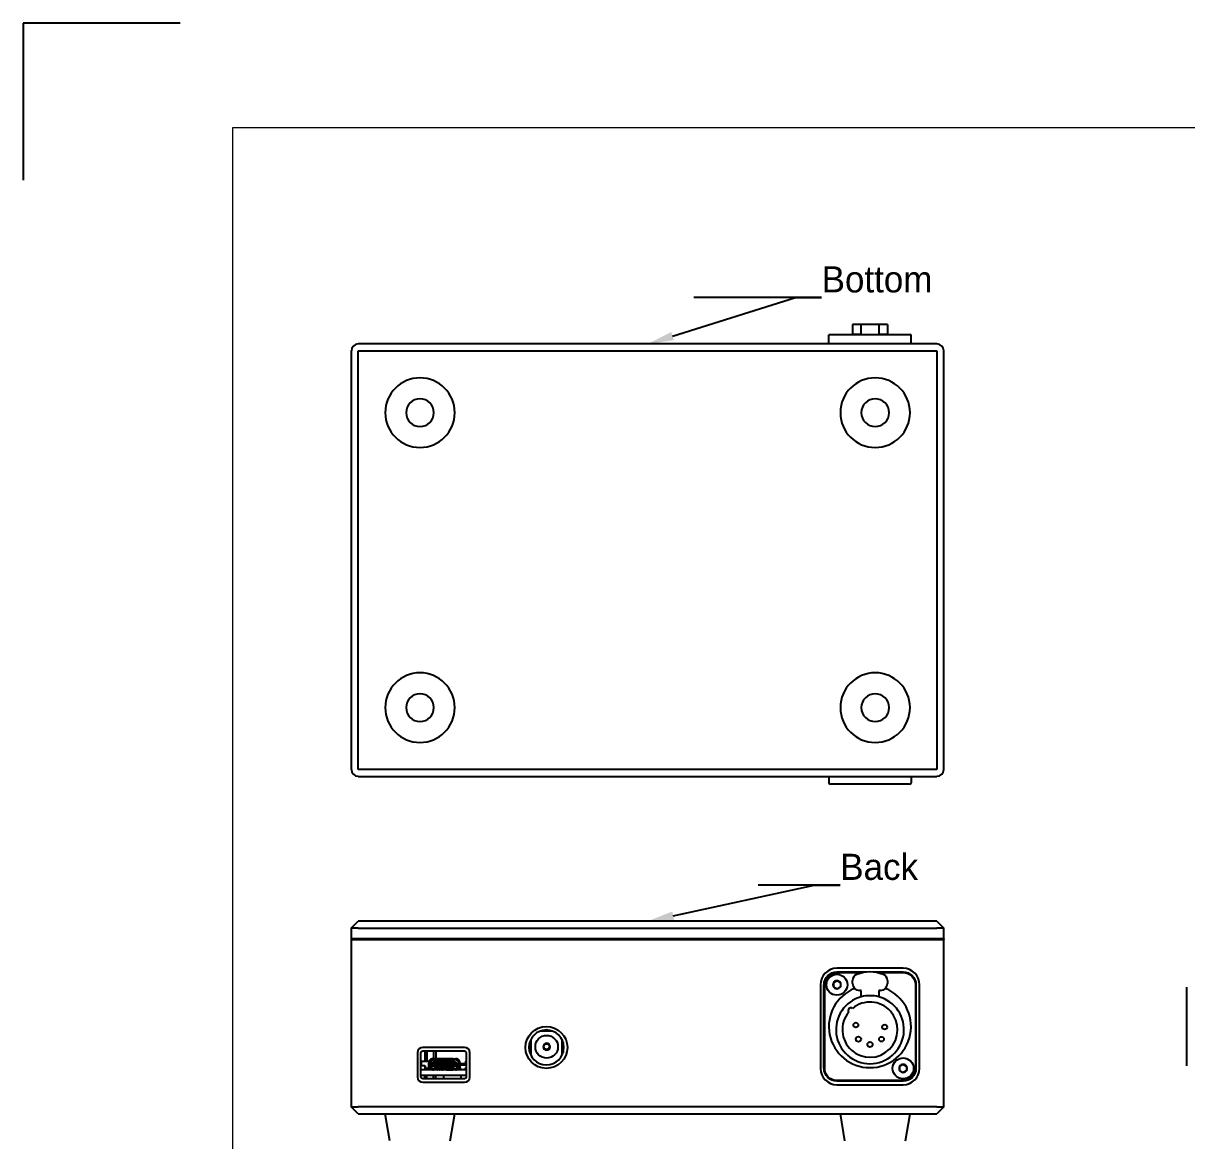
# Model space of a CAD drawing. Header units: millimetres. Extents: x 0 to 297, y 0 to 210.
# Drawn here: x 0 to 111.3, y 103.2 to 210 of the extents above; entities that cross this region are included whole.
import ezdxf
from ezdxf import colors
from ezdxf.entities.mleader import LeaderData, LeaderLine
from ezdxf.math import Vec2, Vec3

# ---------------------------------------------------------------- set-up
doc = ezdxf.new("R2010")
doc.units = ezdxf.units.MM
doc.header["$LTSCALE"] = 0.75
for name, color, linetype, lineweight in [('BORDER', 7, 'Continuous', 13), ('Leaders', 7, 'Continuous', 13), ('Visible', 7, 'Continuous', 25)]:
    doc.layers.add(name, color=color, linetype=linetype, lineweight=lineweight)
doc.styles.get("Standard").update_dxf_attribs({"font": ''})
doc.styles.get('Standard').set_extended_font_data('Inter Variable Text Medium')

# ---------------------------------------------------------------- blocks, each defined once
blk = doc.blocks.new('ISO_A4(L)_SHEET')
at = {"layer": 'BORDER'}
for p, q in [((287, 200), (20, 200)), ((20, 200), (20, 10))]:
    blk.add_line(p, q, dxfattribs=at)
at = {"layer": 'Defpoints'}
for p, q in [((0, 210), (0, 195)), ((15, 210), (0, 210))]:
    blk.add_line(p, q, dxfattribs=at)

msp = doc.modelspace()

# ---------------------------------------------------------------- linework, layer by layer
at = {"layer": 'Visible', "extrusion": (0, 2.967e-13, -1)}
for p, q in [((79.97, 181.2), (79.31, 181.2)), ((79.31, 181.2), (79.31, 180.24)), ((80.14, 181.2), (79.97, 181.2)), ((81.81, 181.2), (80.14, 181.2)), ((80.14, 180.2), (80.14, 181.2)), ((81.81, 181.2), (81.81, 180.2)), ((81.97, 181.2), (81.81, 181.2)), ((82.64, 181.2), (81.97, 181.2)), ((82.64, 181.2), (82.64, 180.24)), ((87.37, 179.34), (32.04, 179.34)), ((84.91, 180.2), (77.04, 180.2)), ((77.04, 179.34), (77.04, 180.2)), ((79.97, 180.24), (79.31, 180.24)), ((80.14, 180.24), (79.97, 180.24)), ((81.97, 180.24), (81.81, 180.24)), ((82.64, 180.24), (81.97, 180.24)), ((84.91, 179.34), (84.91, 180.2)), ((31.37, 178.67), (31.37, 138.67)), ((32.04, 178.67), (87.37, 178.67)), ((32.04, 138.67), (32.04, 178.67)), ((87.37, 178.67), (87.37, 138.67)), ((88.04, 138.67), (88.04, 178.67)), ((87.37, 138.67), (32.04, 138.67)), ((32.04, 138), (87.37, 138)), ((77.04, 138), (77.04, 137.4)), ((84.91, 138), (84.91, 137.4)), ((84.74, 137.24), (77.21, 137.24))]:
    msp.add_line(p, q, dxfattribs=at)
at = {"layer": 'Visible', "extrusion": (0, 1, 0)}
for p, q in [((31.37, 123.48), (32.04, 124.15)), ((87.37, 124.15), (32.04, 124.15)), ((87.37, 124.15), (88.04, 123.48)), ((32.04, 123.48), (31.37, 123.48)), ((31.37, 123.48), (31.37, 122.48)), ((32.04, 122.48), (31.37, 122.48)), ((31.37, 122.48), (31.37, 122.41)), ((31.37, 122.41), (31.37, 106.41)), ((31.37, 122.41), (32.04, 122.41)), ((32.04, 123.48), (87.37, 123.48)), ((87.37, 122.48), (32.04, 122.48)), ((32.04, 122.41), (87.37, 122.41)), ((88.04, 123.48), (87.37, 123.48)), ((88.04, 122.48), (87.37, 122.48)), ((87.37, 122.41), (88.04, 122.41)), ((88.04, 122.48), (88.04, 123.48)), ((88.04, 122.48), (88.04, 122.41)), ((88.04, 106.41), (88.04, 122.41)), ((84.14, 119.65), (77.81, 119.65)), ((77.81, 119.31), (80.64, 119.31)), ((77.81, 119.25), (80.23, 119.25)), ((81.31, 119.31), (84.14, 119.31)), ((81.71, 119.25), (84.14, 119.25)), ((76.24, 118.08), (76.24, 110.08)), ((76.57, 110.08), (76.57, 118.08)), ((76.64, 110.08), (76.64, 118.08)), ((77.81, 118.46), (77.47, 118.27)), ((77.47, 118.27), (77.47, 117.89)), ((78.14, 118.27), (77.81, 118.46)), ((78.14, 118.27), (78.14, 117.89)), ((79.31, 118.2), (79.31, 118.47)), ((82.64, 118.47), (82.64, 118.2)), ((85.31, 118.08), (85.31, 110.08)), ((85.37, 118.08), (85.37, 110.08)), ((85.71, 110.08), (85.71, 118.08)), ((77.47, 117.89), (77.81, 117.69)), ((77.81, 117.69), (78.14, 117.89)), ((80.14, 117.53), (79.97, 117.53)), ((80.14, 116.92), (80.14, 117.53)), ((81.81, 117.53), (81.81, 116.92)), ((81.97, 117.53), (81.81, 117.53)), ((111.26, 110.31), (111.26, 117.85)), ((50.6, 113.65), (49.46, 113.65)), ((48.55, 112.84), (48.55, 111.32)), ((51.55, 111.39), (51.55, 112.77)), ((51.63, 112.55), (51.63, 111.61)), ((51.63, 111.61), (51.63, 112.55)), ((37.7, 111.58), (37.7, 109.25)), ((38.03, 109.25), (38.03, 111.58)), ((42.2, 112.08), (38.2, 112.08)), ((38.2, 111.75), (42.2, 111.75)), ((38.39, 111.75), (38.39, 110.78)), ((38.6, 111.75), (38.6, 110.78)), ((39.23, 111.75), (39.23, 111)), ((39.45, 111.75), (39.45, 111)), ((42.36, 111.58), (42.36, 109.25)), ((42.7, 109.25), (42.7, 111.58)), ((38.03, 110.36), (38.35, 110.36)), ((38.08, 110.78), (38.83, 110.78)), ((38.08, 110.36), (38.08, 110.78)), ((38.39, 110.32), (38.39, 109.99)), ((38.39, 110.31), (38.43, 110.31)), ((38.43, 110.31), (38.44, 110.13)), ((38.79, 110.37), (38.79, 110.59)), ((38.79, 109.95), (38.79, 110.37)), ((38.85, 110.37), (38.85, 110.59)), ((38.89, 110.37), (38.89, 110.59)), ((38.9, 110.48), (38.89, 110.49)), ((38.9, 110.57), (38.9, 110.49)), ((39.07, 110.49), (38.9, 110.49)), ((38.9, 110.48), (38.9, 110.49)), ((38.92, 110.46), (38.9, 110.48)), ((38.92, 110.46), (39.04, 110.46)), ((39, 110.36), (38.92, 110.36)), ((38.95, 110.78), (38.96, 110.78)), ((39, 110.36), (39.04, 110.39)), ((39.07, 110.49), (39.04, 110.46)), ((39.04, 110.46), (39.04, 110.39)), ((39.04, 110.1), (39.04, 110.39)), ((39.07, 110.08), (39.07, 110.49)), ((39.12, 110.89), (39.12, 110.89)), ((39.13, 110.43), (39.13, 110.53)), ((39.16, 110.53), (39.16, 110.5)), ((39.16, 110.5), (39.16, 110.45)), ((39.17, 110.5), (39.16, 110.5)), ((39.16, 110.45), (39.16, 110.43)), ((39.16, 110.45), (39.17, 110.45)), ((39.17, 110.5), (39.25, 110.5)), ((39.25, 110.45), (39.17, 110.45)), ((39.2, 111), (39.22, 111)), ((39.2, 110.94), (39.2, 111)), ((39.22, 110.94), (39.2, 110.94)), ((39.21, 110.9), (39.2, 110.9)), ((39.2, 110.55), (39.2, 110.5)), ((39.2, 110.45), (39.2, 110.4)), ((39.45, 110.9), (39.21, 110.9)), ((39.22, 111), (39.45, 111)), ((39.45, 110.94), (39.22, 110.94)), ((39.22, 110.89), (39.41, 110.89)), ((39.23, 110.58), (39.28, 110.58)), ((39.28, 110.37), (39.23, 110.37)), ((39.28, 110.5), (39.25, 110.5)), ((39.25, 110.45), (39.28, 110.45)), ((39.28, 110.6), (39.32, 110.6)), ((39.28, 110.58), (39.28, 110.6)), ((39.3, 110.58), (39.28, 110.58)), ((39.3, 110.55), (39.28, 110.58)), ((39.28, 110.5), (39.3, 110.5)), ((39.28, 110.45), (39.3, 110.45)), ((39.3, 110.41), (39.28, 110.37)), ((39.28, 110.36), (39.28, 110.37)), ((39.3, 110.37), (39.28, 110.37)), ((39.28, 110.36), (39.32, 110.36)), ((41.26, 110.55), (39.3, 110.55)), ((39.3, 110.5), (39.3, 110.55)), ((39.3, 110.41), (39.3, 110.45)), ((41.26, 110.41), (39.3, 110.41)), ((41.24, 110.71), (39.31, 110.71)), ((39.31, 110.68), (41.24, 110.68)), ((39.31, 110.61), (41.24, 110.61)), ((39.31, 110.59), (39.32, 110.6)), ((39.31, 110.36), (39.32, 110.36)), ((39.31, 110.34), (41.24, 110.34)), ((39.31, 110.28), (41.24, 110.28)), ((41.24, 110.24), (39.31, 110.24)), ((39.32, 110.6), (39.4, 110.6)), ((39.32, 110.36), (39.4, 110.36)), ((39.4, 110.6), (39.82, 110.6)), ((39.4, 110.6), (39.41, 110.59)), ((39.4, 110.36), (39.41, 110.37)), ((39.4, 110.36), (39.82, 110.36)), ((39.42, 110.9), (39.41, 110.89)), ((39.41, 110.72), (39.41, 110.89)), ((39.44, 110.75), (39.41, 110.72)), ((39.41, 110.72), (39.58, 110.72)), ((39.41, 110.05), (39.41, 110.23)), ((39.41, 110.23), (39.58, 110.23)), ((39.44, 110.2), (39.41, 110.23)), ((39.8, 110.58), (39.43, 110.58)), ((39.8, 110.37), (39.43, 110.37)), ((39.44, 110.75), (39.44, 110.9)), ((39.44, 110.79), (39.44, 110.87)), ((39.44, 110.79), (39.48, 110.75)), ((39.48, 110.75), (39.44, 110.75)), ((39.48, 110.2), (39.44, 110.17)), ((39.44, 110.2), (39.48, 110.2)), ((39.44, 110.2), (39.44, 110.05)), ((39.44, 110.08), (39.44, 110.17)), ((41.11, 111), (39.45, 111)), ((41.11, 110.94), (39.45, 110.94)), ((39.45, 110.9), (41.11, 110.9)), ((39.48, 110.75), (39.54, 110.75)), ((39.48, 110.2), (39.54, 110.2)), ((39.65, 110.89), (39.54, 110.9)), ((39.54, 110.75), (39.54, 110.87)), ((39.55, 110.75), (39.54, 110.75)), ((39.54, 110.2), (39.54, 110.08)), ((39.54, 110.2), (39.55, 110.2)), ((39.55, 110.87), (39.57, 110.9)), ((39.55, 110.87), (39.55, 110.75)), ((39.58, 110.72), (39.55, 110.75)), ((39.55, 110.2), (39.58, 110.23)), ((39.55, 110.2), (39.55, 110.08)), ((39.58, 110.9), (39.57, 110.9)), ((39.58, 110.89), (39.57, 110.9)), ((39.65, 110.89), (39.58, 110.89)), ((39.58, 110.72), (39.58, 110.89)), ((39.58, 110.23), (39.58, 110.07)), ((39.65, 110.89), (39.69, 110.89)), ((39.69, 110.89), (39.7, 110.89)), ((39.7, 110.89), (39.74, 110.89)), ((39.84, 110.9), (39.74, 110.89)), ((40.82, 110.89), (39.74, 110.89)), ((39.81, 110.59), (39.82, 110.6)), ((39.81, 110.37), (39.82, 110.36)), ((39.9, 110.6), (39.82, 110.6)), ((39.9, 110.36), (39.82, 110.36)), ((39.9, 110.6), (39.99, 110.6)), ((39.9, 110.6), (39.91, 110.59)), ((39.9, 110.36), (39.91, 110.37)), ((39.9, 110.36), (39.99, 110.36)), ((39.96, 110.58), (39.93, 110.58)), ((39.96, 110.37), (39.93, 110.37)), ((39.97, 110.59), (39.99, 110.6)), ((39.97, 110.37), (39.99, 110.36)), ((40.07, 110.6), (39.99, 110.6)), ((40.07, 110.36), (39.99, 110.36)), ((40.07, 110.6), (40.15, 110.6)), ((40.07, 110.6), (40.08, 110.59)), ((40.07, 110.36), (40.08, 110.37)), ((40.07, 110.36), (40.15, 110.36)), ((40.13, 110.58), (40.09, 110.58)), ((40.13, 110.37), (40.09, 110.37)), ((40.14, 110.59), (40.15, 110.6)), ((40.14, 110.37), (40.15, 110.36)), ((40.24, 110.6), (40.15, 110.6)), ((40.24, 110.36), (40.15, 110.36)), ((40.24, 110.6), (40.32, 110.6)), ((40.24, 110.6), (40.25, 110.59)), ((40.24, 110.36), (40.25, 110.37)), ((40.24, 110.36), (40.32, 110.36)), ((40.26, 110.58), (40.3, 110.58)), ((40.26, 110.37), (40.3, 110.37)), ((40.32, 110.6), (40.31, 110.59)), ((40.32, 110.36), (40.31, 110.37)), ((40.32, 110.6), (40.4, 110.6)), ((40.32, 110.36), (40.4, 110.36)), ((40.49, 110.6), (40.4, 110.6)), ((40.41, 110.59), (40.4, 110.6)), ((40.41, 110.37), (40.4, 110.36)), ((40.49, 110.36), (40.4, 110.36)), ((40.43, 110.58), (40.46, 110.58)), ((40.43, 110.37), (40.46, 110.37)), ((40.49, 110.6), (40.47, 110.59)), ((40.49, 110.36), (40.47, 110.37)), ((40.49, 110.6), (40.57, 110.6)), ((40.49, 110.36), (40.57, 110.36)), ((40.65, 110.6), (40.57, 110.6)), ((40.58, 110.59), (40.57, 110.6)), ((40.58, 110.37), (40.57, 110.36)), ((40.65, 110.36), (40.57, 110.36)), ((40.59, 110.58), (40.63, 110.58)), ((40.59, 110.37), (40.63, 110.37)), ((40.65, 110.6), (40.64, 110.59)), ((40.65, 110.36), (40.64, 110.37)), ((40.65, 110.6), (40.74, 110.6)), ((40.65, 110.36), (40.74, 110.36)), ((40.82, 110.89), (40.71, 110.9)), ((41.15, 110.6), (40.74, 110.6)), ((40.75, 110.59), (40.74, 110.6)), ((40.75, 110.37), (40.74, 110.36)), ((41.15, 110.36), (40.74, 110.36)), ((40.76, 110.58), (41.13, 110.58)), ((40.76, 110.37), (41.13, 110.37)), ((40.85, 110.89), (40.82, 110.89)), ((40.87, 110.89), (40.85, 110.89)), ((40.9, 110.89), (40.87, 110.89)), ((41.01, 110.9), (40.9, 110.89)), ((40.97, 110.89), (40.9, 110.89)), ((40.97, 110.89), (40.98, 110.9)), ((40.97, 110.72), (40.97, 110.89)), ((40.97, 110.72), (41.01, 110.75)), ((41.15, 110.72), (40.97, 110.72)), ((40.97, 110.23), (40.97, 110.07)), ((41.15, 110.23), (40.97, 110.23)), ((41.01, 110.2), (40.97, 110.23)), ((40.98, 110.9), (40.98, 110.9)), ((41.01, 110.87), (40.98, 110.9)), ((41.01, 110.75), (41.01, 110.87)), ((41.01, 110.87), (41.01, 110.75)), ((41.08, 110.75), (41.01, 110.75)), ((41.01, 110.75), (41.01, 110.75)), ((41.08, 110.2), (41.01, 110.2)), ((41.01, 110.2), (41.01, 110.08)), ((41.01, 110.2), (41.01, 110.2)), ((41.01, 110.2), (41.01, 110.08)), ((41.08, 110.75), (41.11, 110.79)), ((41.08, 110.75), (41.11, 110.75)), ((41.11, 110.17), (41.08, 110.2)), ((41.11, 110.2), (41.08, 110.2)), ((41.11, 111), (41.33, 111)), ((41.33, 110.94), (41.11, 110.94)), ((41.35, 110.9), (41.11, 110.9)), ((41.11, 110.75), (41.11, 110.9)), ((41.11, 110.79), (41.11, 110.87)), ((41.11, 110.75), (41.15, 110.72)), ((41.11, 110.2), (41.15, 110.23)), ((41.11, 110.2), (41.11, 110.05)), ((41.11, 110.08), (41.11, 110.17)), ((41.13, 110.9), (41.15, 110.89)), ((41.15, 110.6), (41.14, 110.59)), ((41.15, 110.36), (41.14, 110.37)), ((41.33, 110.89), (41.15, 110.89)), ((41.15, 110.72), (41.15, 110.89)), ((41.24, 110.6), (41.15, 110.6)), ((41.24, 110.36), (41.15, 110.36)), ((41.15, 110.05), (41.15, 110.23)), ((41.27, 110.6), (41.24, 110.6)), ((41.25, 110.59), (41.24, 110.6)), ((41.27, 110.36), (41.24, 110.36)), ((41.24, 110.36), (41.24, 110.36)), ((41.25, 110.37), (41.28, 110.37)), ((41.26, 110.55), (41.28, 110.58)), ((41.26, 110.58), (41.28, 110.58)), ((41.26, 110.5), (41.26, 110.55)), ((41.27, 110.5), (41.26, 110.5)), ((41.27, 110.45), (41.26, 110.45)), ((41.26, 110.41), (41.26, 110.45)), ((41.26, 110.41), (41.28, 110.37)), ((41.27, 110.6), (41.27, 110.58)), ((41.3, 110.5), (41.27, 110.5)), ((41.27, 110.45), (41.3, 110.45)), ((41.27, 110.37), (41.27, 110.36)), ((41.28, 110.58), (41.33, 110.58)), ((41.33, 110.37), (41.28, 110.37)), ((41.3, 110.5), (41.39, 110.5)), ((41.39, 110.45), (41.3, 110.45)), ((41.33, 111), (41.35, 111)), ((41.35, 110.94), (41.33, 110.94)), ((41.35, 111), (41.35, 110.94)), ((41.35, 110.9), (41.35, 110.9)), ((41.36, 110.5), (41.36, 110.55)), ((41.36, 110.4), (41.36, 110.45)), ((41.39, 110.53), (41.39, 110.5)), ((41.39, 110.5), (41.39, 110.5)), ((41.39, 110.45), (41.39, 110.5)), ((41.39, 110.45), (41.39, 110.43)), ((41.39, 110.45), (41.39, 110.45)), ((41.44, 110.89), (41.43, 110.89)), ((41.43, 110.43), (41.43, 110.53)), ((41.48, 110.08), (41.48, 110.49)), ((41.48, 110.49), (41.65, 110.49)), ((41.48, 110.49), (41.52, 110.46)), ((41.63, 110.46), (41.52, 110.46)), ((41.52, 110.46), (41.52, 110.39)), ((41.52, 110.1), (41.52, 110.39)), ((41.52, 110.39), (41.55, 110.36)), ((41.55, 110.36), (41.63, 110.36)), ((41.63, 110.46), (41.66, 110.48)), ((41.65, 110.57), (41.65, 110.49)), ((41.66, 110.48), (41.65, 110.49)), ((41.66, 110.48), (41.67, 110.49)), ((41.67, 110.37), (41.67, 110.59)), ((41.7, 110.37), (41.7, 110.59)), ((41.77, 110.37), (41.77, 110.59)), ((42.24, 110.5), (41.77, 110.5)), ((41.77, 110.41), (42.36, 110.41)), ((41.77, 109.95), (41.77, 110.37)), ((42.36, 110.5), (42.24, 110.5)), ((42.24, 110.41), (42.24, 110.5)), ((42.32, 110.78), (42.36, 110.78)), ((42.32, 110.5), (42.32, 110.78)), ((84.14, 110.46), (83.81, 110.27)), ((83.81, 110.27), (83.81, 109.89)), ((84.47, 110.27), (84.14, 110.46)), ((84.47, 110.27), (84.47, 109.89)), ((42.36, 109.95), (38.03, 109.95)), ((42.36, 109.41), (38.03, 109.41)), ((42.2, 109.08), (38.2, 109.08)), ((38.37, 109.95), (38.37, 109.95)), ((38.39, 110.13), (38.44, 110.13)), ((38.39, 109.98), (38.43, 109.98)), ((38.39, 109.08), (38.39, 109.41)), ((38.43, 109.98), (38.44, 110.13)), ((38.44, 110.13), (38.46, 110.13)), ((38.46, 110.08), (38.44, 110.08)), ((38.49, 110.01), (38.48, 110.07)), ((38.53, 110.07), (38.53, 110.06)), ((38.53, 110.06), (38.53, 110.06)), ((38.53, 110.05), (38.53, 110.06)), ((38.53, 110.06), (38.7, 110.06)), ((38.7, 110.06), (38.53, 110.06)), ((38.53, 110.05), (38.53, 109.95)), ((38.53, 109.95), (38.53, 109.95)), ((38.6, 109.08), (38.6, 109.41)), ((38.69, 110), (38.69, 109.95)), ((38.7, 110.06), (38.7, 110.05)), ((38.7, 110.06), (38.7, 110.06)), ((38.7, 110.05), (38.7, 110.04)), ((38.78, 110.14), (38.72, 110.08)), ((38.89, 109.95), (38.89, 110.1)), ((38.89, 110.09), (38.9, 110.09)), ((38.95, 110.04), (38.89, 110.04)), ((38.93, 109.95), (38.93, 110.04)), ((38.93, 109.95), (38.93, 109.95)), ((38.98, 110.02), (38.99, 109.99)), ((39.03, 109.99), (38.99, 109.99)), ((38.99, 109.99), (38.99, 109.95)), ((39.14, 109.96), (39.14, 109.95)), ((39.2, 110.05), (39.21, 110.05)), ((39.2, 109.95), (39.2, 110.02)), ((39.2, 110.02), (39.22, 110.02)), ((39.22, 109.95), (39.2, 109.95)), ((39.2, 109.95), (39.2, 109.95)), ((39.21, 110.05), (39.45, 110.05)), ((39.22, 110.02), (39.45, 110.02)), ((39.45, 109.95), (39.22, 109.95)), ((39.23, 109.08), (39.23, 109.41)), ((39.24, 109.95), (39.24, 109.95)), ((39.3, 109.95), (39.3, 109.95)), ((39.33, 109.95), (39.33, 109.95)), ((39.45, 110.05), (40.45, 110.05)), ((39.45, 110.02), (40.45, 110.02)), ((40.45, 109.95), (39.45, 109.95)), ((39.45, 109.08), (39.45, 109.41)), ((39.49, 109.95), (39.47, 109.95)), ((39.49, 109.95), (39.49, 109.95)), ((39.54, 110.05), (39.65, 110.07)), ((39.57, 110.06), (39.55, 110.08)), ((39.58, 110.07), (39.57, 110.06)), ((39.57, 110.06), (39.58, 110.06)), ((39.58, 110.07), (39.65, 110.07)), ((39.63, 109.95), (39.63, 109.95)), ((39.63, 109.95), (39.63, 109.95)), ((39.63, 109.95), (39.65, 109.95)), ((39.64, 109.95), (39.64, 109.95)), ((39.65, 110.07), (39.69, 110.07)), ((39.69, 110.07), (39.7, 110.07)), ((39.7, 110.07), (39.74, 110.07)), ((39.7, 109.95), (39.7, 109.95)), ((39.74, 110.07), (40.82, 110.07)), ((39.74, 110.07), (39.84, 110.05)), ((39.78, 109.95), (39.79, 109.95)), ((39.78, 109.95), (39.78, 109.95)), ((39.79, 109.95), (39.79, 109.95)), ((39.84, 109.95), (39.84, 109.95)), ((39.84, 109.95), (39.84, 109.95)), ((39.84, 109.95), (39.84, 109.95)), ((39.9, 109.95), (39.9, 109.95)), ((39.92, 109.95), (39.9, 109.95)), ((39.92, 109.95), (39.92, 109.95)), ((39.97, 109.95), (39.97, 109.95)), ((39.99, 109.95), (40.05, 109.95)), ((39.99, 109.95), (39.99, 109.95)), ((40.05, 109.95), (40.05, 109.95)), ((40.1, 109.95), (40.1, 109.95)), ((40.19, 109.95), (40.19, 109.95)), ((40.22, 109.08), (40.22, 109.41)), ((40.24, 109.95), (40.24, 109.95)), ((40.24, 109.95), (40.24, 109.95)), ((40.32, 109.95), (40.32, 109.95)), ((40.37, 109.95), (40.37, 109.95)), ((40.41, 109.95), (40.41, 109.95)), ((40.41, 109.95), (40.41, 109.95)), ((40.45, 110.05), (40.45, 110.02)), ((40.45, 110.05), (40.46, 110.05)), ((40.45, 110.02), (40.45, 109.95)), ((40.46, 109.95), (40.45, 109.95)), ((40.45, 109.95), (40.45, 109.95)), ((41.11, 110.05), (40.46, 110.05)), ((40.46, 110.02), (40.46, 110.05)), ((40.46, 109.95), (40.46, 110.02)), ((41.11, 110.02), (40.46, 110.02)), ((40.46, 109.95), (41.11, 109.95)), ((40.5, 109.95), (40.56, 109.95)), ((40.5, 109.95), (40.5, 109.95)), ((40.56, 109.95), (40.56, 109.95)), ((40.59, 109.95), (40.59, 109.95)), ((40.64, 109.95), (40.66, 109.95)), ((40.64, 109.95), (40.64, 109.95)), ((40.66, 109.95), (40.66, 109.95)), ((40.71, 110.05), (40.82, 110.07)), ((40.71, 109.95), (40.72, 109.95)), ((40.71, 109.95), (40.71, 109.95)), ((40.72, 109.95), (40.72, 109.95)), ((40.77, 109.95), (40.78, 109.95)), ((40.77, 109.95), (40.77, 109.95)), ((40.78, 109.95), (40.78, 109.95)), ((40.85, 110.07), (40.82, 110.07)), ((40.87, 110.07), (40.85, 110.07)), ((40.85, 109.95), (40.85, 109.95)), ((40.9, 110.07), (40.87, 110.07)), ((40.9, 110.07), (40.97, 110.07)), ((40.9, 110.07), (41.01, 110.05)), ((40.92, 109.95), (40.9, 109.95)), ((40.92, 109.95), (40.92, 109.95)), ((40.93, 109.95), (40.93, 109.95)), ((40.93, 109.95), (40.93, 109.95)), ((40.97, 110.07), (40.98, 110.06)), ((40.98, 110.06), (41.01, 110.08)), ((40.98, 110.06), (40.98, 110.06)), ((41.07, 109.95), (41.07, 109.95)), ((41.07, 109.95), (41.08, 109.95)), ((41.11, 110.05), (41.35, 110.05)), ((41.11, 110.02), (41.33, 110.02)), ((41.33, 109.95), (41.11, 109.95)), ((41.17, 109.95), (41.17, 109.95)), ((41.23, 109.95), (41.23, 109.95)), ((41.25, 109.95), (41.25, 109.95)), ((41.32, 109.95), (41.32, 109.95)), ((41.33, 110.02), (41.35, 110.02)), ((41.35, 109.95), (41.33, 109.95)), ((41.35, 110.05), (41.35, 110.05)), ((41.35, 110.02), (41.35, 109.95)), ((41.35, 109.95), (41.35, 109.95)), ((41.42, 109.96), (41.42, 109.95)), ((41.52, 109.99), (41.57, 109.99)), ((41.57, 109.99), (41.58, 110.02)), ((41.57, 109.95), (41.57, 109.99)), ((41.61, 110.04), (41.67, 110.04)), ((41.67, 110.09), (41.66, 110.09)), ((41.67, 109.95), (41.67, 110.1)), ((41.83, 110.08), (41.77, 110.14)), ((41.87, 110), (41.87, 109.95)), ((41.89, 109.08), (41.89, 109.41)), ((42.23, 110.06), (42.23, 110.06)), ((42.23, 110.05), (42.23, 110.06)), ((42.23, 110.06), (42.36, 110.06)), ((42.36, 110.06), (42.23, 110.06)), ((42.23, 110.05), (42.23, 109.95)), ((42.23, 109.95), (42.23, 109.95)), ((83.81, 109.89), (84.14, 109.69)), ((84.14, 109.69), (84.47, 109.89)), ((38.2, 108.75), (42.2, 108.75)), ((84.14, 108.91), (77.81, 108.91)), ((84.14, 108.85), (77.81, 108.85)), ((77.81, 108.51), (84.14, 108.51)), ((32.04, 105.75), (31.37, 106.41)), ((31.37, 106.41), (32.04, 106.41)), ((87.37, 106.41), (32.04, 106.41)), ((32.04, 105.75), (87.37, 105.75)), ((35.04, 103.16), (34.61, 105.75)), ((40.84, 103.16), (41.27, 105.75)), ((78.57, 103.16), (78.14, 105.75)), ((84.38, 103.16), (84.81, 105.75)), ((88.04, 106.41), (87.37, 105.75)), ((87.37, 106.41), (88.04, 106.41))]:
    msp.add_line(p, q, dxfattribs=at)
at = {"layer": 'Visible', "extrusion": (0, 2.967e-13, -1)}
for centre, radius in [((-37.94, 172.77), 3.33), ((-81.47, 172.77), 3.33), ((-37.94, 172.77), 1.33), ((-81.47, 172.77), 1.33), ((-37.94, 144.57), 3.33), ((-81.47, 144.57), 3.33), ((-37.94, 144.57), 1.33), ((-81.47, 144.57), 1.33)]:
    msp.add_circle(centre, radius, dxfattribs=at)
at = {"layer": 'Visible'}
for centre, radius in [((77.81, 118.08), 1), ((50.03, 112.08), 2), ((79.62, 114.22), 0.233), ((82.38, 114.03), 0.233), ((50.05, 112.15), 1.08), ((50.05, 112.15), 0.267), ((79.87, 112.87), 0.25), ((80.97, 112.36), 0.25), ((82.07, 112.87), 0.233), ((84.14, 110.08), 1)]:
    msp.add_circle(centre, radius, dxfattribs=at)
at = {"layer": 'Visible', "extrusion": (0, 0, -1)}
for centre, radius in [((-50.03, 112.08), 1.67), ((-50.05, 112.15), 0.333)]:
    msp.add_circle(centre, radius, dxfattribs=at)
at = {"layer": 'Visible'}
for centre, radius, start, end in [((32.04, 178.67), 0.667, 90, 180), ((87.37, 178.67), 0.667, 0, 90), ((32.04, 138.67), 0.667, 180, 270), ((87.37, 138.67), 0.667, 270, 0), ((77.81, 118.08), 1.57, 90, 180), ((79.97, 118.47), 0.667, 112.0243, 180), ((81.97, 118.47), 0.667, 0, 67.9757), ((84.14, 118.08), 1.57, 0, 90), ((77.81, 118.08), 0.385, 150, 210), ((77.81, 118.08), 0.385, 90, 150), ((77.81, 118.08), 0.385, 30, 90), ((77.81, 118.08), 0.385, 330, 30), ((79.97, 118.2), 0.667, 180, 270), ((81.97, 118.2), 0.667, 270, 0), ((80.97, 114.08), 3.93, 111.9956, 68.0044), ((77.81, 118.08), 0.385, 210, 270), ((80.97, 113.78), 3.25, 104.8572, 75.1428), ((77.81, 118.08), 0.385, 270, 330), ((80.97, 113.78), 3.25, 75.1428, 104.8572), ((80.97, 113.78), 2.64, 140.3978, 129.6022), ((79.13, 115.62), 0.25, 51.2757, 218.7243), ((38.2, 111.58), 0.5, 90, 180), ((42.2, 111.58), 0.5, 0, 90), ((39.2, 110.59), 0.417, 127.7128, 180), ((39.2, 110.37), 0.417, 180, 232.2872), ((39.22, 110.57), 0.333, 90, 180), ((38.92, 110.49), 0.133, 255.5459, 270), ((39.22, 110.57), 0.317, 90, 180), ((39.2, 110.59), 0.417, 109.9738, 127.7128), ((39.2, 110.59), 0.35, 109.9745, 127.7122), ((39.2, 110.59), 0.317, 113.5216, 127.7128), ((39.2, 110.59), 0.316, 107.9765, 113.5234), ((39.2, 110.59), 0.417, 90.0032, 104.4272), ((39.2, 110.59), 0.317, 89.9994, 107.9784), ((39.2, 110.59), 0.35, 89.9996, 104.4309), ((39.31, 110.53), 0.15, 90, 180), ((39.31, 110.43), 0.15, 180, 270), ((39.23, 110.55), 0.0333, 150.7688, 180.0001), ((39.23, 110.4), 0.0333, 180.0003, 209.2307), ((39.31, 110.53), 0.0833, 90, 140.2083), ((39.31, 110.43), 0.0833, 226.0546, 270), ((39.43, 110.36), 0.0167, 90, 135), ((39.58, 110.87), 0.133, 165.5225, 180), ((39.8, 110.36), 0.0167, 45, 90), ((39.93, 110.36), 0.0167, 90, 135), ((39.96, 110.36), 0.0167, 45, 90), ((40.09, 110.36), 0.0167, 90, 135), ((40.13, 110.36), 0.0167, 45, 90), ((40.26, 110.36), 0.0167, 90, 135), ((40.3, 110.6), 0.0167, 270, 315), ((40.43, 110.6), 0.0167, 225, 270), ((40.46, 110.6), 0.0167, 270, 315), ((40.59, 110.6), 0.0167, 225, 270), ((40.63, 110.6), 0.0167, 270, 315), ((40.76, 110.6), 0.0167, 225, 270), ((40.98, 110.87), 0.133, 0, 14.4775), ((41.13, 110.6), 0.0167, 270, 315), ((41.24, 110.53), 0.15, 0, 90), ((41.24, 110.53), 0.0833, 39.7917, 90), ((41.24, 110.43), 0.15, 270, 0), ((41.24, 110.43), 0.0833, 270, 313.9454), ((41.25, 110.35), 0.0167, 90, 134.9998), ((41.26, 110.6), 0.0167, 225.0002, 270), ((41.33, 110.57), 0.333, 0, 90), ((41.33, 110.57), 0.317, 360, 90), ((41.33, 110.55), 0.0333, 29.231, 90), ((41.33, 110.4), 0.0333, 270, 330.769), ((41.35, 110.59), 0.417, 75.5701, 89.9991), ((41.35, 110.59), 0.35, 75.5686, 90.0008), ((41.35, 110.59), 0.317, 72.0209, 90.0006), ((41.33, 110.55), 0.0333, 359.9999, 29.2312), ((41.33, 110.4), 0.0333, 330.769, 0), ((41.35, 110.59), 0.317, 66.4779, 72.021), ((41.35, 110.59), 0.35, 52.2915, 70.0191), ((41.35, 110.59), 0.317, 52.2872, 66.479), ((41.35, 110.59), 0.417, 52.2872, 70.0262), ((41.35, 110.59), 0.417, 0, 52.2872), ((41.35, 110.37), 0.417, 307.7128, 0), ((41.63, 110.49), 0.133, 270, 284.4541), ((84.14, 110.08), 0.385, 150, 210), ((84.14, 110.08), 0.385, 90, 150), ((84.14, 110.08), 0.385, 30, 90), ((84.14, 110.08), 0.385, 330, 30), ((38.2, 109.25), 0.5, 180, 270), ((38.46, 110.06), 0.0667, 7, 90), ((38.55, 110.01), 0.0667, 187, 249.2937), ((38.8, 110), 0.117, 135, 180), ((39.2, 110.37), 0.417, 232.2872, 250.0262), ((39.2, 110.37), 0.35, 232.288, 250.0249), ((39.2, 110.37), 0.317, 232.2872, 246.4783), ((39.2, 110.37), 0.317, 246.4783, 252.0209), ((39.2, 110.37), 0.417, 255.5691, 270), ((39.2, 110.37), 0.317, 252.0209, 270.0006), ((39.2, 110.37), 0.35, 255.5696, 269.9998), ((39.21, 109.97), 0.0208, 270, 302.8594), ((39.58, 110.08), 0.133, 180, 194.4775), ((39.62, 110.05), 0.1, 270, 278.1301), ((40.13, 109.98), 0.0333, 270, 295.8416), ((40.93, 110.05), 0.1, 261.8699, 270), ((41.06, 109.98), 0.0333, 280.1317, 289.7586), ((40.98, 110.08), 0.133, 345.5225, 0), ((41.35, 110.37), 0.317, 269.9994, 287.9784), ((41.35, 110.37), 0.35, 270.003, 284.4227), ((41.35, 110.37), 0.417, 270, 284.4309), ((41.35, 110.37), 0.317, 287.9784, 293.5209), ((41.35, 110.37), 0.35, 289.9741, 307.7122), ((41.35, 110.37), 0.317, 293.521, 307.7128), ((41.35, 110.37), 0.417, 289.9738, 307.7128), ((41.75, 110), 0.117, 0, 45), ((42.2, 109.25), 0.5, 270, 0), ((77.81, 110.08), 1.57, 180, 270), ((84.14, 110.08), 0.385, 210, 270), ((84.14, 110.08), 1.57, 270, 0), ((84.14, 110.08), 0.385, 270, 330)]:
    msp.add_arc(centre, radius, start, end, dxfattribs=at)
at = {"layer": 'Visible', "extrusion": (0, 2.967e-13, -1)}
for centre, start, end in [((-77.21, 137.4), 270, 0), ((-84.74, 137.4), 180, 270)]:
    msp.add_arc(centre, 0.167, start, end, dxfattribs=at)
at = {"layer": 'Visible', "extrusion": (0, 0, -1)}
for centre, radius, start, end in [((-77.81, 118.08), 1.23, 360, 90), ((-77.81, 118.08), 1.17, 0, 90), ((-80.97, 116), 3.33, 67.9757, 112.0243), ((-84.14, 118.08), 1.23, 90, 180), ((-84.14, 118.08), 1.17, 90, 180), ((-38.2, 111.58), 0.167, 0, 90), ((-42.2, 111.58), 0.167, 90, 180), ((-38.35, 110.32), 0.0417, 90, 180), ((-38.77, 110.15), 0.0167, 180, 225), ((-39.2, 110.59), 0.35, 0, 52.2872), ((-39.2, 110.37), 0.35, 307.7128, 0), ((-39.2, 110.59), 0.317, 0, 52.2872), ((-38.92, 110.49), 0.0333, 270, 0), ((-39.2, 110.37), 0.317, 307.7128, 0), ((-38.99, 110.78), 0.0333, 41.646, 81.1944), ((-39.31, 110.53), 0.183, 0, 90), ((-39.31, 110.43), 0.183, 270, 360), ((-39.23, 110.55), 0.0333, 29.231, 90), ((-39.23, 110.4), 0.0333, 270, 330.769), ((-39.3, 110.6), 0.0167, 225.0002, 270), ((-39.3, 110.35), 0.0167, 90, 134.9998), ((-39.43, 110.6), 0.0167, 270, 315), ((-39.58, 110.87), 0.0333, 0, 65.4992), ((-39.8, 110.6), 0.0167, 225, 270), ((-39.93, 110.6), 0.0167, 270, 315), ((-39.96, 110.6), 0.0167, 225, 270), ((-40.09, 110.6), 0.0167, 270, 315), ((-40.13, 110.6), 0.0167, 225, 270), ((-40.26, 110.6), 0.0167, 270, 315), ((-40.3, 110.36), 0.0167, 90, 135), ((-40.43, 110.36), 0.0167, 45, 90), ((-40.46, 110.36), 0.0167, 90, 135), ((-40.59, 110.36), 0.0167, 45, 90), ((-40.63, 110.36), 0.0167, 90, 135), ((-40.76, 110.36), 0.0167, 45, 90), ((-40.98, 110.87), 0.0333, 114.5008, 180), ((-41.13, 110.36), 0.0167, 90, 135), ((-41.24, 110.53), 0.183, 90, 180), ((-41.24, 110.43), 0.183, 180, 270), ((-41.35, 110.59), 0.317, 127.7128, 180), ((-41.35, 110.37), 0.317, 180, 232.2872), ((-41.35, 110.59), 0.35, 127.7128, 180), ((-41.35, 110.37), 0.35, 180, 232.2868), ((-41.56, 110.78), 0.0333, 98.8056, 138.354), ((-41.63, 110.49), 0.0333, 180, 270), ((-41.78, 110.15), 0.0167, 315, 0), ((-38.2, 109.25), 0.167, 270, 0), ((-38.35, 109.99), 0.0417, 180, 270), ((-38.46, 110.06), 0.0167, 90, 173), ((-39.5, 110.05), 0.1, 270, 278.1301), ((-39.58, 110.08), 0.0333, 294.5008, 0), ((-40.14, 109.98), 0.0292, 270, 283.7621), ((-40.42, 109.98), 0.0333, 270, 295.8416), ((-40.98, 110.08), 0.0333, 180, 245.4992), ((-41.05, 110.05), 0.1, 261.8699, 270), ((-42.2, 109.25), 0.167, 180, 270), ((-77.81, 110.08), 1.23, 270, 360), ((-77.81, 110.08), 1.17, 270, 0), ((-84.14, 110.08), 1.23, 180, 270), ((-84.14, 110.08), 1.17, 180, 270)]:
    msp.add_arc(centre, radius, start, end, dxfattribs=at)
for centre, major_axis, ratio, start_param, end_param in [((39.27, 110.36), (-0.194, 0.626), 0.797127, -0.038548, 0.038548), ((39.29, 110.32), (-0.188, 0.606), 0.742641, -0.035914, 0.035914), ((41.28, 110.36), (0.194, 0.626), 0.797127, -0.038543, 0.038548), ((39.27, 110.6), (0.194, 0.626), 0.797127, 3.103044, 3.180141), ((39.29, 110.64), (0.188, 0.606), 0.742641, 3.105684, 3.177508), ((41.28, 110.6), (-0.194, 0.626), 0.797127, 3.103044, 3.180141)]:
    msp.add_ellipse(centre, major_axis=major_axis, ratio=ratio, start_param=start_param, end_param=end_param, dxfattribs=at)
at = {"layer": 'Visible'}
for centre, major_axis, start_param, end_param in [((41.27, 110.32), (0.188, 0.606), -0.03591, 0.035905), ((41.27, 110.64), (-0.188, 0.606), 3.105678, 3.177501)]:
    msp.add_ellipse(centre, major_axis=major_axis, ratio=0.742641, start_param=start_param, end_param=end_param, dxfattribs=at)
for points in [[(39.2, 110.94), (39.2, 110.93), (39.2, 110.92), (39.2, 110.9)], [(41.35, 110.9), (41.35, 110.92), (41.35, 110.93), (41.35, 110.94)], [(39.2, 110.05), (39.2, 110.04), (39.2, 110.03), (39.2, 110.02)], [(41.35, 110.02), (41.35, 110.03), (41.35, 110.04), (41.35, 110.05)]]:
    msp.add_open_spline(points, degree=3, dxfattribs=at)

# ---------------------------------------------------------------- block references
at = {"layer": 'BORDER'}
msp.add_blockref('ISO_A4(L)_SHEET', (0, 0), dxfattribs=at)

# ---------------------------------------------------------------- leaders
at = {"layer": 'Leaders'}
ml = msp.add_multileader_mtext('Standard', dxfattribs=at)
ml.set_content('Bottom', color=256)
ml.set_leader_properties()
ml.build(insert=Vec2(0, 0))
ml.multileader.update_dxf_attribs({"text_left_attachment_type": 5, "text_right_attachment_type": 5, "dogleg_length": 2.5, "arrow_head_size": 2.5})
ctx = ml.context
ctx.base_point, ctx.char_height, ctx.arrow_head_size, ctx.landing_gap_size, ctx.plane_origin = Vec3(76.35, 183.77), 2.5, 2.5, 0, Vec3(72.1, 176.41)
ctx.left_attachment, ctx.right_attachment = 5, 5
notes = []
notes.append((ctx, [(0, (1, 1, 0), (73.85, 183.77), (1, 0), 2.5, [(0, [(59.71, 179.34)], 0, [])])]))
ctx.mtext.insert, ctx.mtext.width, ctx.mtext.flow_direction = Vec3(76.35, 186.77), 28.6658, 5
ml = msp.add_multileader_mtext('Standard', dxfattribs=at)
ml.set_content('Back', color=256)
ml.set_leader_properties()
ml.build(insert=Vec2(0, 0))
ml.multileader.update_dxf_attribs({"text_left_attachment_type": 5, "text_right_attachment_type": 5, "dogleg_length": 2.5, "arrow_head_size": 2.5})
ctx = ml.context
ctx.base_point, ctx.char_height, ctx.arrow_head_size, ctx.landing_gap_size, ctx.plane_origin = Vec3(78.13, 127.6), 2.5, 2.5, 0, Vec3(56.75, 115.98)
ctx.left_attachment, ctx.right_attachment = 5, 5
notes.append((ctx, [(1, (1, 1, 0), (75.63, 127.6), (1, 0), 2.5, [(0, [(59.71, 124.15)], 0, [])])]))
ctx.mtext.insert, ctx.mtext.flow_direction = Vec3(78.13, 130.6), 5
for ctx, leaders in notes:
    for number, flags, end, landing, length, lines in leaders:
        leader = LeaderData()
        leader.index, (leader.has_last_leader_line, leader.has_dogleg_vector, leader.attachment_direction) = number, flags
        leader.last_leader_point, leader.dogleg_vector, leader.dogleg_length = Vec3(end), Vec3(landing), length
        for number, points, colour, breaks in lines:
            line = LeaderLine()
            line.index, line.vertices, line.color, line.breaks = number, Vec3.list(points), colors.encode_raw_color(colour), breaks
            leader.lines.append(line)
        ctx.leaders.append(leader)

doc.saveas('drawing.dxf')
